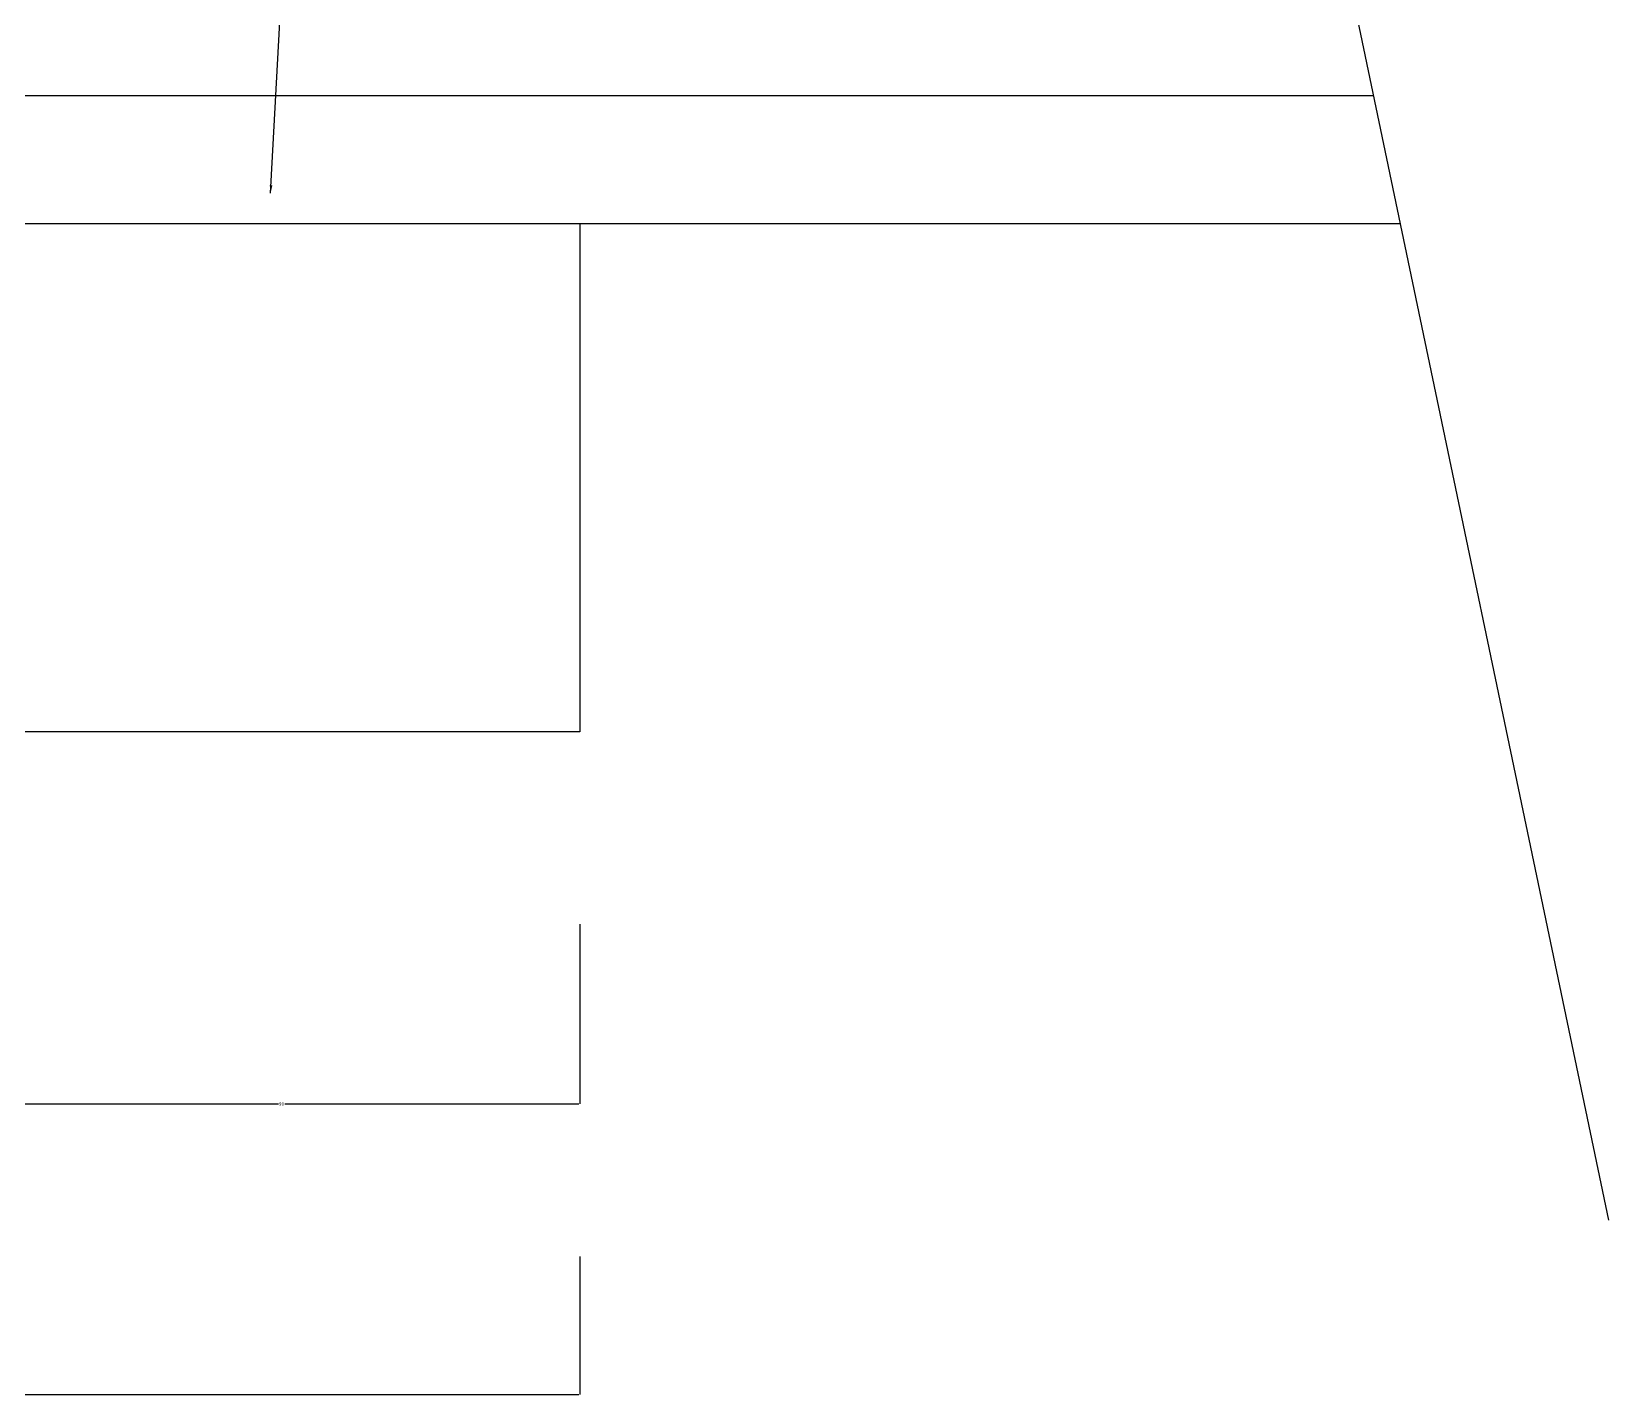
# Model space of a CAD drawing. Header units: metres. Extents: x 0 to 5410, y 0 to 6910.
# Drawn here: x 2230.8 to 2723.5, y 500.3 to 926.6 of the extents above; entities that cross this region are included whole.
import ezdxf

# ---------------------------------------------------------------- set-up
doc = ezdxf.new("R2010")
doc.units = ezdxf.units.M
for name, color, linetype in [('4', 4, 'Continuous'), ('BH', 3, 'Continuous'), ('DIM', 3, 'Continuous')]:
    doc.layers.add(name, color=color, linetype=linetype)
doc.dimstyles.get("Standard").update_dxf_attribs({"dimtxt": 2.5, "dimasz": 2.5, "dimexe": 1.25, "dimexo": 0.625, "dimtad": 1, "dimcen": 2.5, "dimazin": 3, "dimtfac": 1, "dimtmove": 0, "dimatfit": 3})

# ---------------------------------------------------------------- blocks, each defined once
blk = doc.blocks.new('*D6')
for p, q in [((1322.08, 544.01), (1322.08, 500.92)), ((2402.08, 544.01), (2402.08, 500.92)), ((1322.33, 500.92), (1860.58, 500.92)), ((1863.58, 500.92), (2401.83, 500.92))]:
    blk.add_line(p, q)
at = {"layer": 'Defpoints'}
for p in [(1322.08, 544.01), (2402.08, 544.01), (1322.08, 500.92)]:
    blk.add_point(p, dxfattribs=at)
at = {"layer": 'DIM', "insert": (1862.08, 500.92), "char_height": 1, "attachment_point": 5}
blk.add_mtext('540', dxfattribs=at)
blk = doc.blocks.new('*D60')
for p, q in [((2215.71, 647.82), (2215.71, 591.64)), ((2402.08, 647.82), (2402.08, 591.64)), ((2215.96, 591.64), (2307.895, 591.64)), ((2309.895, 591.64), (2401.83, 591.64))]:
    blk.add_line(p, q)
at = {"layer": 'Defpoints'}
for p in [(2215.71, 647.82), (2402.08, 647.82), (2215.71, 591.64)]:
    blk.add_point(p, dxfattribs=at)
at = {"layer": 'DIM', "insert": (2308.895, 591.64), "char_height": 1, "attachment_point": 5}
blk.add_mtext('90', dxfattribs=at)

msp = doc.modelspace()

# ---------------------------------------------------------------- hatches: boundary and pattern name
at = {"layer": 'BH'}
h = msp.add_hatch(dxfattribs=at)
h.set_pattern_fill('ANSI33', scale=200)
h.paths.add_polyline_path([(1731.18, 1007.9), (1731.18, 906.64), (1791.9, 866.64), (1791.9, 1407.89), (1628.35, 1407.89), (1628.35, 1247.89, -0.88), (1628.35, 1107.89, 0.41), (1528.51, 1007.9, 1), (1691.34, 1007.9)])
h.paths.add_polyline_path([(1791.9, 906.64), (1791.9, 866.64), (1852.56, 866.64, 0.36), (1892.56, 846.64, -0.29), (2054.46, 766.64), (2094.79, 766.64), (2094.79, 726.64), (2215.71, 726.64), (2215.71, 866.64), (2215.71, 906.64)])
h.paths.add_polyline_path([(2658.46, 866.64), (2650.1, 906.64), (2215.71, 906.64), (2215.71, 866.64)])
h.paths.add_polyline_path([(1015.4, 1407.89), (1222.08, 1247.89), (1628.35, 1247.89), (1628.35, 1407.89)])
h.paths.add_polyline_path([(1055.4, 1686.72), (1015.4, 1685.25), (1015.4, 1407.89), (1055.4, 1407.89)])
h = msp.add_hatch(dxfattribs=at)
h.set_pattern_fill('AR-CONC', scale=10)
h.paths.add_polyline_path([(1791.9, 1407.89), (1791.9, 906.64), (2650.1, 906.64), (2641.74, 946.64), (1831.9, 946.64), (1831.9, 1447.89), (1095.4, 1447.89), (1095.4, 1688.2), (1055.4, 1686.72), (1055.4, 1407.89)])

# ---------------------------------------------------------------- linework, layer by layer
at = {"layer": '4'}
for p, q in [((1791.9, 906.64), (2650.1, 906.64)), ((2402.08, 866.64), (2402.08, 707.89)), ((2402.08, 707.89), (1322.08, 707.89))]:
    msp.add_line(p, q, dxfattribs=at)
msp.add_lwpolyline([(1015.4, 1685.25), (1015.4, 1407.89), (1222.08, 1247.89), (1628.35, 1247.89, -0.88), (1628.35, 1107.89, 0.41), (1528.51, 1007.9, 1), (1691.34, 1007.9), (1731.18, 1007.9), (1731.18, 906.64), (1791.9, 866.64), (1852.56, 866.64, 0.36), (1892.56, 846.64, -0.29), (2054.46, 766.64), (2094.79, 766.64), (2094.79, 726.64), (2215.71, 726.64), (2215.71, 866.64), (2658.46, 866.64)], format="xyb", dxfattribs=at)
at = {"layer": 'DIM'}
msp.add_line((2457.96, 1825.99), (2723.52, 555.31), dxfattribs=at)

# ---------------------------------------------------------------- dimensions: what is measured, and where the dimension line sits
for base, p1, p2, text, picture, middle in [((2215.71, 591.64), (2215.71, 647.82), (2402.08, 647.82), '90', '*D60', (2308.895, 591.64)), ((1322.08, 500.92), (1322.08, 544.01), (2402.08, 544.01), '540', '*D6', (1862.08, 500.92))]:
    dim = msp.add_linear_dim(base=base, p1=p1, p2=p2, text=text, dimstyle='Standard', dxfattribs=at)
    dim.commit()
    dim.dimension.update_dxf_attribs({"geometry": picture, "text_midpoint": middle})

# ---------------------------------------------------------------- leaders
msp.add_leader([(2305.48, 876.12), (2359.6, 1894.8)], dimstyle='Standard', dxfattribs=at)

doc.saveas('drawing.dxf')
